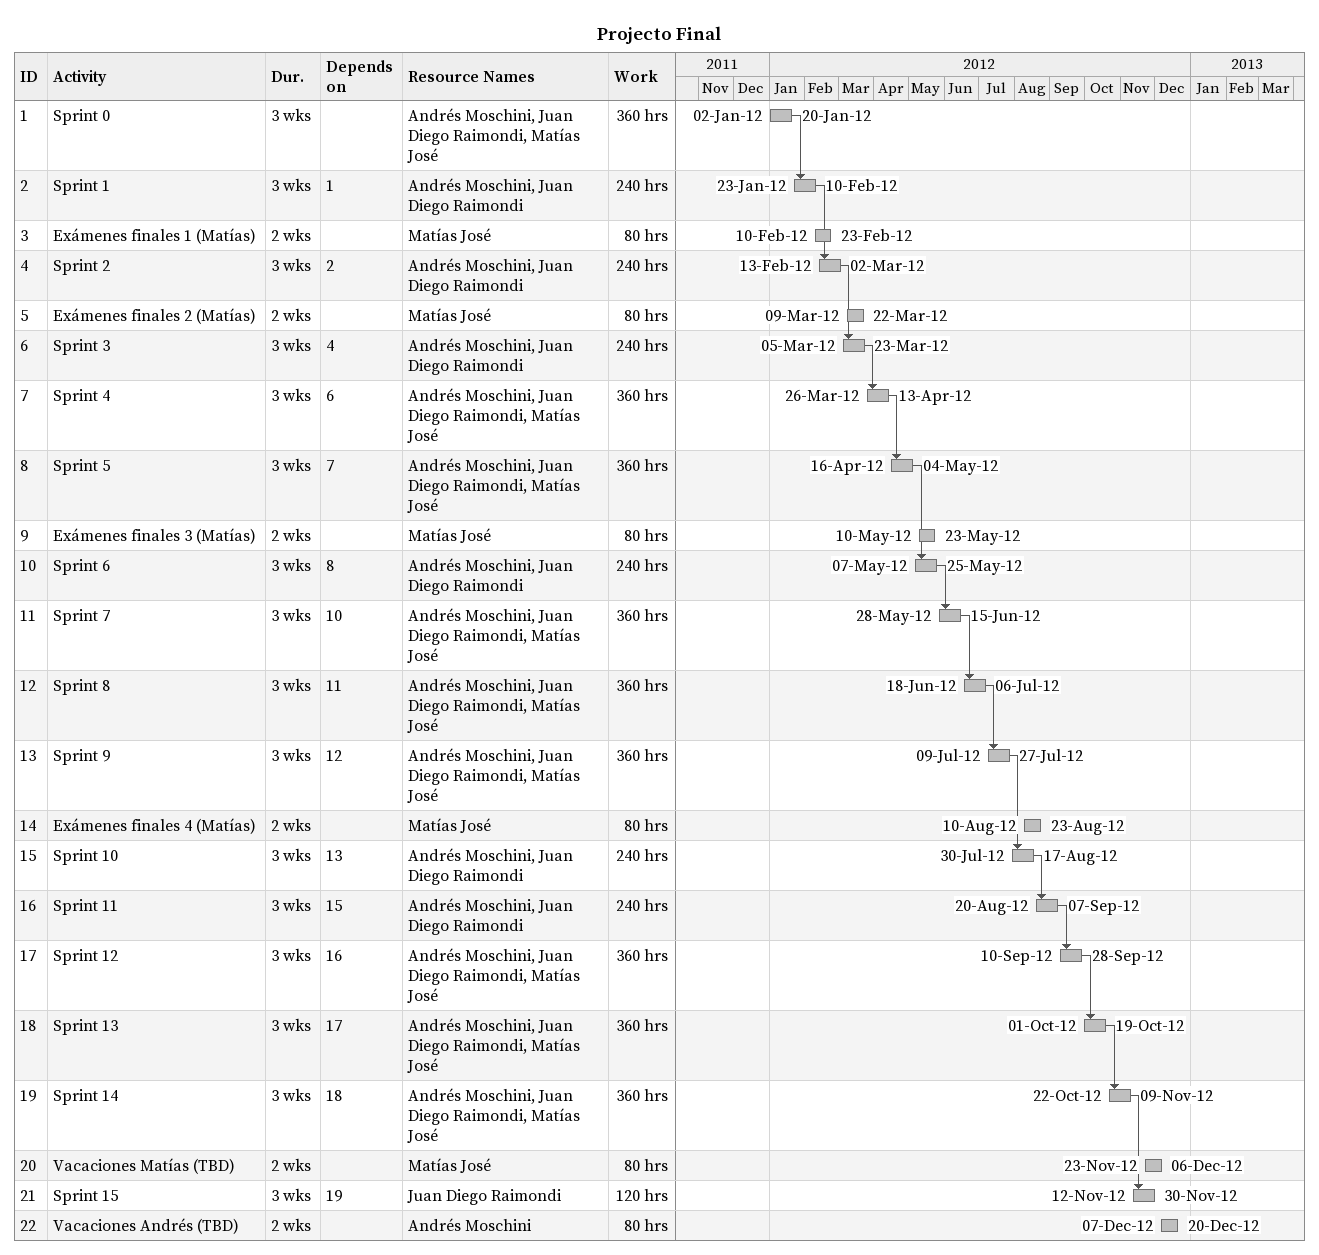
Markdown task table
Projecto Final

| ID | Task | Duration | Start | Finish | Predecessors | Resources | Work (h) |
|---|---|---|---|---|---|---|---|
| 1 | Sprint 0 | 3w | 2012-01-02 | 2012-01-20 |  | Andrés Moschini, Juan Diego Raimondi, Matías José | 360 |
| 2 | Sprint 1 | 3w | 2012-01-23 | 2012-02-10 | 1 | Andrés Moschini, Juan Diego Raimondi | 240 |
| 3 | Exámenes finales 1 (Matías) | 2w | 2012-02-10 | 2012-02-23 |  | Matías José | 80 |
| 4 | Sprint 2 | 3w | 2012-02-13 | 2012-03-02 | 2 | Andrés Moschini, Juan Diego Raimondi | 240 |
| 5 | Exámenes finales 2 (Matías) | 2w | 2012-03-09 | 2012-03-22 |  | Matías José | 80 |
| 6 | Sprint 3 | 3w | 2012-03-05 | 2012-03-23 | 4 | Andrés Moschini, Juan Diego Raimondi | 240 |
| 7 | Sprint 4 | 3w | 2012-03-26 | 2012-04-13 | 6 | Andrés Moschini, Juan Diego Raimondi, Matías José | 360 |
| 8 | Sprint 5 | 3w | 2012-04-16 | 2012-05-04 | 7 | Andrés Moschini, Juan Diego Raimondi, Matías José | 360 |
| 9 | Exámenes finales 3 (Matías) | 2w | 2012-05-10 | 2012-05-23 |  | Matías José | 80 |
| 10 | Sprint 6 | 3w | 2012-05-07 | 2012-05-25 | 8 | Andrés Moschini, Juan Diego Raimondi | 240 |
| 11 | Sprint 7 | 3w | 2012-05-28 | 2012-06-15 | 10 | Andrés Moschini, Juan Diego Raimondi, Matías José | 360 |
| 12 | Sprint 8 | 3w | 2012-06-18 | 2012-07-06 | 11 | Andrés Moschini, Juan Diego Raimondi, Matías José | 360 |
| 13 | Sprint 9 | 3w | 2012-07-09 | 2012-07-27 | 12 | Andrés Moschini, Juan Diego Raimondi, Matías José | 360 |
| 14 | Exámenes finales 4 (Matías) | 2w | 2012-08-10 | 2012-08-23 |  | Matías José | 80 |
| 15 | Sprint 10 | 3w | 2012-07-30 | 2012-08-17 | 13 | Andrés Moschini, Juan Diego Raimondi | 240 |
| 16 | Sprint 11 | 3w | 2012-08-20 | 2012-09-07 | 15 | Andrés Moschini, Juan Diego Raimondi | 240 |
| 17 | Sprint 12 | 3w | 2012-09-10 | 2012-09-28 | 16 | Andrés Moschini, Juan Diego Raimondi, Matías José | 360 |
| 18 | Sprint 13 | 3w | 2012-10-01 | 2012-10-19 | 17 | Andrés Moschini, Juan Diego Raimondi, Matías José | 360 |
| 19 | Sprint 14 | 3w | 2012-10-22 | 2012-11-09 | 18 | Andrés Moschini, Juan Diego Raimondi, Matías José | 360 |
| 20 | Vacaciones Matías (TBD) | 2w | 2012-11-23 | 2012-12-06 |  | Matías José | 80 |
| 21 | Sprint 15 | 3w | 2012-11-12 | 2012-11-30 | 19 | Juan Diego Raimondi | 120 |
| 22 | Vacaciones Andrés (TBD) | 2w | 2012-12-07 | 2012-12-20 |  | Andrés Moschini | 80 |
